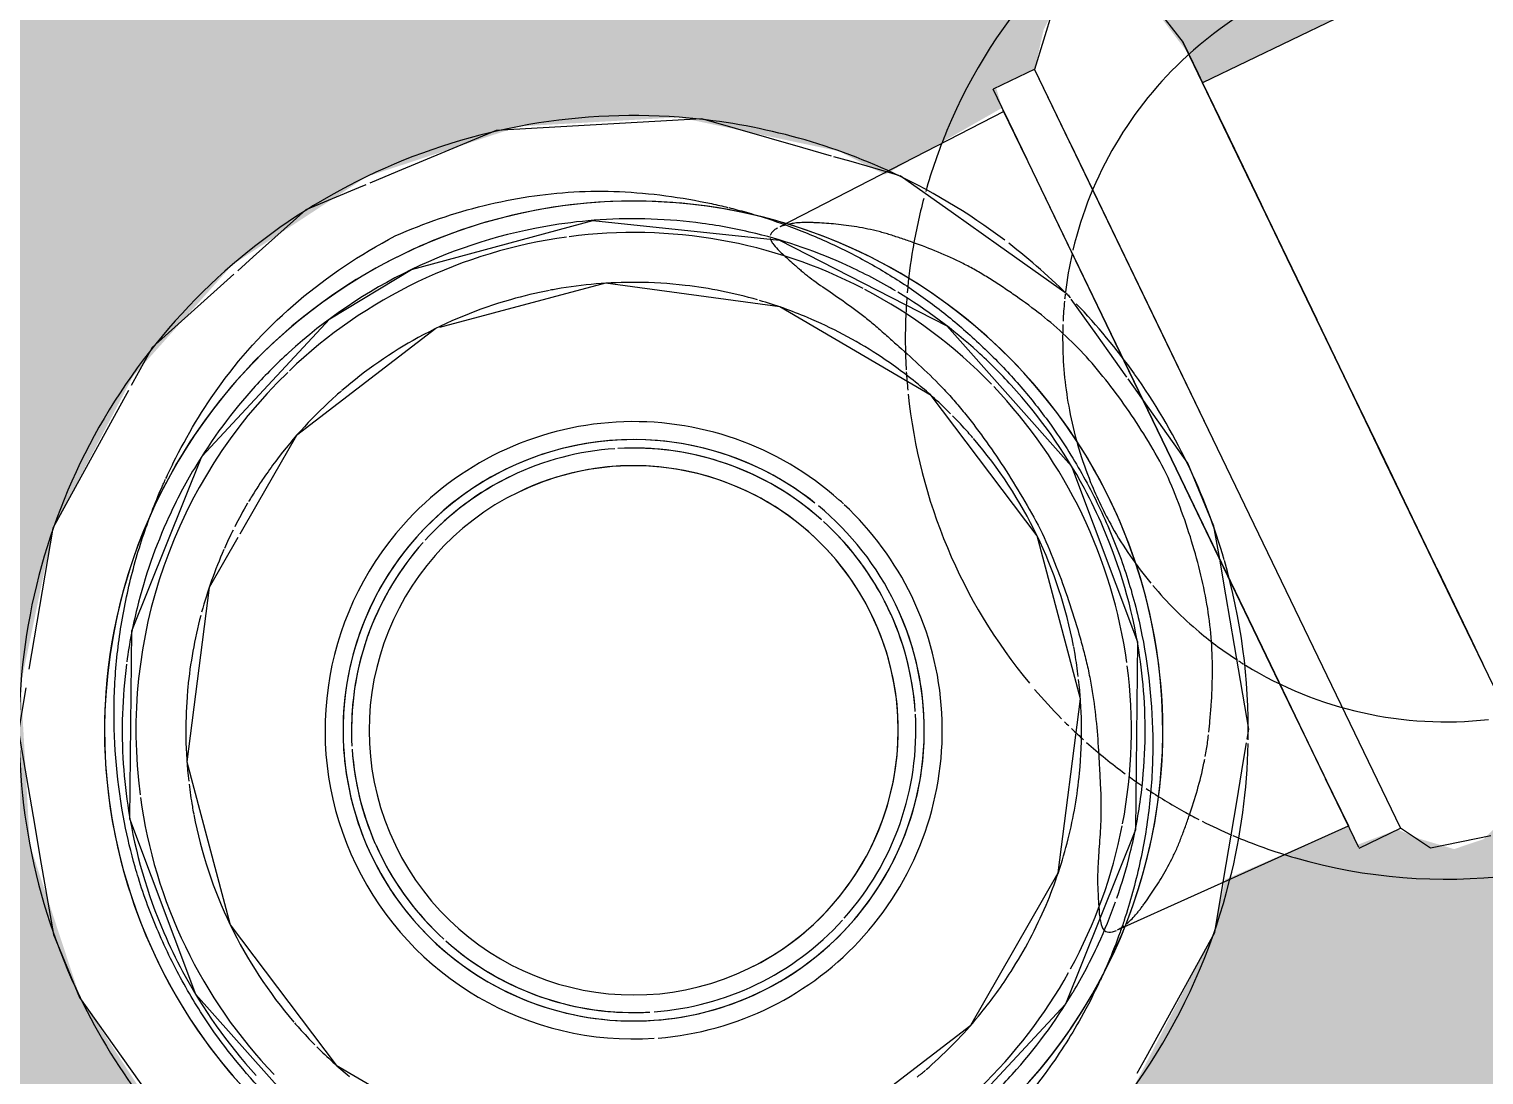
# Model space of a CAD drawing. Header units: metres. Extents: x 15.2 to 39, y -2.1 to 25.8.
# Drawn here: x 25.5329 to 25.6154, y 25.0793 to 25.1386 of the extents above; entities that cross this region are included whole.
import ezdxf

# ---------------------------------------------------------------- set-up
doc = ezdxf.new("R2010")
doc.units = ezdxf.units.M
doc.layers.add('1095_ARQ_BASE_dwg', color=7, linetype='Continuous', lineweight=5, true_color=0x767676)
for name, color, linetype, lineweight in [('A-ANNO-DIMS', 7, 'Continuous', 5), ('A-ANNO-DIMS-20', 7, 'Continuous', 5), ('LAYOUT-WC_COZINHA', 7, 'Continuous', 5), ('P-SANR-FIXT', 7, 'Continuous', 5)]:
    doc.layers.add(name, color=color, linetype=linetype, lineweight=lineweight)
doc.styles.add('Century Gothic_1', font='GOTHIC.TTF', dxfattribs={"height": 0.02})
doc.dimstyles.new('Setores_1_mm', dxfattribs={"dimscale": 0.3048, "dimtxt": 0.02088336539435051, "dimasz": 0.2083333333333333, "dimexe": 0.1574803149606299, "dimexo": 0.09842519685039368, "dimgap": 0.1148293963254593, "dimtad": 1, "dimrnd": 0.01, "dimzin": 0, "dimdsep": 46, "dimtxsty": 'Century Gothic_1', "dimblk1": 'OBLIQUE', "dimblk2": 'OBLIQUE', "dimsah": 1, "dimcen": 0.09, "dimazin": 0, "dimtfac": 1, "dimtdec": 4, "dimtix": 1, "dimtmove": 0, "dimatfit": 3, "dimfxl": 1, "dimtvp": 1, "dimtolj": 1, "dimtzin": 0, "dimarcsym": 2})

# ---------------------------------------------------------------- blocks, each defined once
blk = doc.blocks.new('1095_ARQ_BASE_dwg_A$C331B23C5-3610872-TÉRREO')
at = {"layer": 'LAYOUT-WC_COZINHA', "color": 254, "true_color": 0xcecece}
for radius, start, end in [(0.0306508510065206, 48.10355746769489, 140.1851681654322), (0.02173008093745841, 245.9969561000684, 286.7185538614617), (0.03065085100652061, 234.1243636885584, 311.6277982305587)]:
    blk.add_arc((0.1988713163498232, 0.400000048578022), radius, start, end, dxfattribs=at)
at = {"layer": 'LAYOUT-WC_COZINHA', "color": 254, "true_color": 0xe6e6e6}
for radius, start, end in [(0.03065085100652059, 41.05069889277976, 48.10355746769486), (0.02173008093745842, 32.72727272727267, 70.61088530762996), (0.03065085100652061, 30.59699581086831, 35.27384754120786), (0.02173008093745839, 31.48371606916817, 32.37310990404013), (0.0217300809374584, 14.34205347043574, 24.19887952582013), (0.02173008093745841, 3.707179981573955, 13.91375420537055), (0.02173008093745842, 345.6822596379322, 356.292820018446), (0.02173008093745845, 335.8011204742085, 345.6579465296123), (0.02173008093745845, 327.6268900959989, 328.3763219890598), (0.02173008093745846, 321.4831705180554, 327.2727272727266), (0.02173008093745842, 286.7185538614616, 320.945385184112), (0.03065085100652065, 324.6890437096187, 329.3898405307959), (0.03065085100652068, 311.6277982305585, 318.4733296599593)]:
    blk.add_arc((0.1988713163498232, 0.400000048578022), radius, start, end, dxfattribs=at)
at = {"layer": 'LAYOUT-WC_COZINHA', "color": 7, "true_color": 0xf2f2f2}
for radius, start, end in [(0.03065085100652058, 37.47113078730209, 40.92689884666077), (0.03065085100652059, 35.27384754120786, 37.03706098016854), (0.02173008093745839, 24.19887952582018, 31.32751279444868), (0.02173008093745843, 359.9999999999996, 3.707179981573916), (0.02173008093745842, 356.292820018446, 359.9999999999992), (0.02173008093745845, 332.1374255862615, 335.8011204742085), (0.02173008093745844, 328.6724872055928, 331.6651892459325), (0.03065085100652066, 319.2244695024954, 324.6890437096188)]:
    blk.add_arc((0.1988713163498232, 0.400000048578022), radius, start, end, dxfattribs=at)
at = {"layer": 'LAYOUT-WC_COZINHA', "color": 7, "true_color": 0xeeeeee}
for radius, start, end in [(0.03065085100652057, 28.3411810654766, 30.09965995220532), (0.03065085100652067, 329.9567374896945, 331.5467307384264)]:
    blk.add_arc((0.1988713163498232, 0.400000048578022), radius, start, end, dxfattribs=at)
at = {"layer": 'LAYOUT-WC_COZINHA', "color": 254, "true_color": 0xe9e9e9}
for radius, start, end in [(0.03065085100652062, 22.57558745920186, 27.85458960447745), (0.03065085100652061, 20.42635117946347, 22.17001083295844), (0.03065085100652062, 19.39472769701128, 20.00587148203993), (0.03065085100652063, 14.7059736408937, 18.92918786079138), (0.03065085100652062, 340.142715575824, 13.85596082059362), (0.03065085100652062, 337.7652515564224, 339.7262359688797), (0.03065085100652065, 331.6815032536315, 337.5652916128756)]:
    blk.add_arc((0.1988713163498232, 0.400000048578022), radius, start, end, dxfattribs=at)
blk = doc.blocks.new('1095_ARQ_BASE_dwg-3608001-TÉRREO')
at = {"rotation": 205.7481327013863}
blk.add_blockref('1095_ARQ_BASE_dwg_A$C331B23C5-3610872-TÉRREO', (25.61855519253953, 25.56777039033211), dxfattribs=at)
blk = doc.blocks.new('USO_ESG_Cuba lavatório retângular - Uso geral-3263039-TÉRREO')
at = {"layer": 'P-SANR-FIXT', "true_color": 0xf3f3f3, "transparency": 33554560}
blk.add_hatch(color=7, dxfattribs=at).paths.add_polyline_path([(0.1869294648992931, -0.3576249999998894), (0.1869294648992942, -0.144999999999967), (0.01904999999998267, -0.1449999999999638), (0.01904999999998267, -0.2049999987482651), (0.02242101283452179, -0.2052262558248653), (0.02403129617334552, -0.2058282561399697), (0.02586068166832109, -0.2074668192648542), (0.02649373669953606, -0.2092500088250737), (0.02627367079697984, -0.2110265415486536), (0.02490511520319165, -0.2125279247567861), (0.02388009809943011, -0.2134334923624432), (0.02367357410573758, -0.2158568159527921), (0.02248571543988635, -0.215856815952791), (0.02218794627855003, -0.223474144737998), (0.02464244904623476, -0.2253575509537149), (0.03037400338973218, -0.2330418012424504), (0.0336622114086266, -0.2409802376375751), (0.03484968565128025, -0.2499999999999648), (0.0336622114086266, -0.2590197623623567), (0.03018071308790824, -0.2674248428256131), (0.02464244904623584, -0.2746424490462158), (0.01742484282563309, -0.2801807130878904), (0.009019762362375604, -0.2836622114086077), (-1.624300693947589e-14, -0.2848496856512635), (-0.009019762362407008, -0.2836622114086077), (-0.01743658794515935, -0.2801717007407257), (-0.02464244904626508, -0.2746424490462158), (-0.03042678786841014, -0.2668307657532445), (-0.03366221140865693, -0.2590197623623567), (-0.03484968565131165, -0.2499999999999659), (-0.03366221140865801, -0.2409802376375741), (-0.03018071308793965, -0.2325751571743188), (-0.02452255995509942, -0.2252655568184981), (-0.02218794627857927, -0.223474144737998), (-0.02271132290726133, -0.2158568159527899), (-0.02388009809946259, -0.2156637347265473), (-0.02388009809946151, -0.2132404111361984), (-0.0256709437859826, -0.2118129783842763), (-0.02645310937575167, -0.2107958181376817), (-0.02650502393950156, -0.2088205461131461), (-0.0252590508419765, -0.2068559104311775), (-0.02368780550246708, -0.2055707384698628), (-0.02086042082182181, -0.2049999987482716), (-0.01905000000001408, -0.2049999987482716), (-0.01905000000001408, -0.144999999999966), (-0.1858498807490462, -0.144999999999967), (-0.1858498807490451, -0.3576249999998884), (-0.1835619370551623, -0.3576249999998884), (-0.1835418990687528, -0.3576249999998884), (0.1858721034752669, -0.3576249999998873)])
at = {"layer": 'P-SANR-FIXT', "color": 8, "true_color": 0x808080, "flags": 128}
for points in [[(-0.02900000000001398, -0.2499999999999659), (-0.02704463938927205, -0.2395315960955966), (-0.0214422427376006, -0.2304748821672238), (-0.01294830699247962, -0.2240511783305935), (-0.00270826024950398, -0.2211267368241306), (0.007897002039365247, -0.2220959257671589), (0.01743733420887492, -0.2268280476504649), (0.02462619903573517, -0.2346849642164059), (0.02849416044281574, -0.2446071509701606), (0.02899999999998583, -0.2499999999999638)], [(0.02899999999998583, -0.249999999999967), (0.02704463938924498, -0.2604684039043331), (0.02144224273757353, -0.2695251178327058), (0.01294830699245146, -0.2759488216693383), (0.002708260249475825, -0.2788732631758002), (-0.007897002039394486, -0.277904074232773), (-0.01743733420890307, -0.2731719523494658), (-0.02462619903576225, -0.2653150357835237), (-0.0284941604428439, -0.2553928490297723), (-0.02900000000001398, -0.2499999999999681)]]:
    blk.add_lwpolyline(points, dxfattribs=at)
at = {"layer": 'P-SANR-FIXT'}
for radius, start, end in [(0.03000000000000006, 359.9999999999994, 179.9999999999995), (0.01500000000000063, 2.480832651541543e-13, 180), (0.03000000000000004, 180, 359.9999999999994), (0.01500000000000062, 180.0000000000004, 2.035554996136651e-13)]:
    blk.add_arc((3.522040309968044e-15, -0.2499999999999989), radius, start, end, dxfattribs=at)
at = {"layer": 'P-SANR-FIXT', "color": 8, "true_color": 0x808080}
for centre, radius, start, end in [((3.519318170219776e-15, -0.2499999999999989), 0.02999999999999999, 1.590277340731757e-13, 162), ((-1.624300819367011e-15, -0.2499999999999992), 0.02899999999999998, 106.6819962415779, 111.9871867458809), ((-1.624300819367011e-15, -0.2499999999999992), 0.02900000000000002, 68.0128132541247, 73.31800375842582), ((-1.624300819367011e-15, -0.2499999999999992), 0.02899999999999998, 123.449810789942, 129.5802092623173), ((-1.624300819367011e-15, -0.2499999999999992), 0.02900000000000002, 50.41979073770699, 56.55018921003746), ((-1.624300819367011e-15, -0.2499999999999992), 0.02899999999999998, 140.4197907376855, 146.5501892100554), ((-1.624300819367011e-15, -0.2499999999999992), 0.02900000000000002, 33.44981078992888, 39.58020926232951), ((3.483227987296985e-15, -0.2499999999999988), 0.01599999999999999, 68.0625383310528, 111.9374616689443), ((3.492332838352957e-15, -0.2499999999999988), 0.01500000000000062, 67.49999999999972, 179.9999999999996), ((3.483227987296985e-15, -0.2499999999999988), 0.01599999999999999, 112.5000000000001, 157.5), ((3.483227987296985e-15, -0.2499999999999988), 0.01600000000000001, 22.50000000000024, 67.50000000000014), ((3.492332838352957e-15, -0.2499999999999988), 0.01500000000000067, 359.9999999999995, 67.49999999999979), ((-1.624300819367011e-15, -0.2499999999999992), 0.02899999999999998, 158.0128132541153, 163.3180037584276), ((-1.624300819367011e-15, -0.2499999999999992), 0.02900000000000001, 16.68199624156341, 21.98718674591186), ((3.519318170219776e-15, -0.2499999999999989), 0.02999999999999996, 162.0000000000001, 180), ((3.483227987296985e-15, -0.2499999999999988), 0.01599999999999998, 158.0625383310559, 180), ((3.483227987296985e-15, -0.2499999999999988), 0.01600000000000001, 2.981770013872059e-13, 21.93746166895004), ((3.519318170219776e-15, -0.2499999999999989), 0.03000000000000002, 180.0000000000001, 234.0000000000001), ((3.519318170219776e-15, -0.2499999999999989), 0.02999999999999995, 234.0000000000004, 2.544443745170813e-13), ((3.483227987296985e-15, -0.2499999999999988), 0.01600000000000001, 179.9999999999999, 201.9374616689498), ((3.492332838352957e-15, -0.2499999999999988), 0.01500000000000066, 180, 359.9999999999995), ((3.483227987296985e-15, -0.2499999999999988), 0.016, 338.4235119545928, 2.934061693650094e-13), ((3.483227987296985e-15, -0.2499999999999988), 0.01600000000000001, 202.4999999999999, 225.0000000000001), ((3.483227987296985e-15, -0.2499999999999988), 0.01599999999999999, 292.4999999999999, 337.4999999999998), ((-1.624300819367011e-15, -0.2499999999999992), 0.02900000000000002, 196.6819962415684, 201.9871867459011), ((3.483227987296985e-15, -0.2499999999999988), 0.01600000000000001, 225.0000000000001, 247.5), ((3.483227987296985e-15, -0.2499999999999988), 0.01599999999999999, 248.0625383310526, 291.937461668946), ((-1.624300819367011e-15, -0.2499999999999992), 0.02900000000000003, 213.4498107899425, 219.5802092623074), ((-1.624300819367011e-15, -0.2499999999999992), 0.02900000000000002, 230.4197907376679, 236.5501892100747), ((-1.624300819367011e-15, -0.2499999999999992), 0.02900000000000002, 248.0128132541241, 253.3180037584252)]:
    blk.add_arc(centre, radius, start, end, dxfattribs=at)
at = {"layer": 'P-SANR-FIXT', "color": 9, "true_color": 0xb9b9b9}
for radius, start, end in [(0.02899999999999998, 92.46208015157953, 106.6819962415779), (0.029, 73.31800375842582, 87.61309913636019), (0.02899999999999998, 111.9871867458809, 123.1686474994099), (0.02900000000000001, 56.55018921003742, 68.01281325412468), (0.02899999999999997, 129.5802092623173, 140.4197907376854), (0.02900000000000003, 45.0919116032704, 50.41979073770697), (0.02900000000000002, 39.58020926232951, 44.65239211007923), (0.02899999999999998, 146.5501892100554, 158.0128132541153), (0.02900000000000003, 21.98718674591186, 33.43535699681757), (0.02899999999999998, 163.3180037584276, 180), (0.02900000000000001, 180.0000000000007, 196.6819962415684), (0.02900000000000002, 201.9871867459011, 213.4498107899425), (0.02900000000000002, 219.5802092623074, 230.4197907376679), (0.02900000000000002, 236.8313525006089, 248.0128132541241), (0.029, 253.3180037584252, 267.5379198483984), (0.02899999999999998, 272.3869008636286, 286.6819962415605)]:
    blk.add_arc((-1.624300819367011e-15, -0.2499999999999992), radius, start, end, dxfattribs=at)
at = {"layer": 'P-SANR-FIXT', "color": 254, "true_color": 0xd7d7d7}
for start, end in [(87.61309913636018, 92.46208015157953), (267.5379198483984, 272.3869008636286)]:
    blk.add_arc((-1.624300819367011e-15, -0.2499999999999992), 0.02899999999999999, start, end, dxfattribs=at)
at = {"layer": 'P-SANR-FIXT', "color": 9, "true_color": 0xbfbfbf}
for radius, start, end in [(0.016, 92.21559913060277, 111.9374616689419), (0.016, 88.48141417616236, 91.51858582380369), (0.01599999999999999, 68.0625383310524, 87.78440086939177), (0.01600000000000001, 114.3734683064911, 157.4999999999997), (0.01600000000000001, 112.4999999999997, 114.1534988594129), (0.01599999999999999, 22.49999999999976, 67.4999999999997), (0.01600000000000001, 158.0625383310618, 179.9999999999996), (0.016, 359.9999999999994, 21.93746166894203), (0.01600000000000005, 179.9999999999999, 182.1987027372307), (0.016, 182.2155991306062, 201.9374616689495), (0.01600000000000001, 338.4235119545922, 359.9999999999994), (0.01599999999999999, 202.4999999999996, 223.4814141763164), (0.01600000000000001, 335.8465011405862, 337.4999999999995), (0.01600000000000001, 316.1488548746559, 335.6265316934637), (0.01599999999999999, 223.8919711008912, 226.1080288991196), (0.01600000000000001, 292.4999999999995, 316.1080288991134), (0.01599999999999999, 226.5185858236751, 247.4999999999995), (0.01599999999999999, 248.0625383310522, 267.7844008693979), (0.016, 270.2381223812869, 291.9374616689474), (0.016, 268.4050232480249, 269.9999999999995)]:
    blk.add_arc((3.290783554052066e-15, -0.2499999999999979), radius, start, end, dxfattribs=at)
at = {"layer": 'P-SANR-FIXT', "color": 8, "true_color": 0x808080}
for points, knots in [([(-0.02192373168158047, -0.2296519811028615), (-0.02177402659485424, -0.2295077169350846), (-0.0209912981144025, -0.2287682680163237), (-0.01949140860248583, -0.227488734861749), (-0.0173522836294054, -0.2259407150144747), (-0.01513886746592545, -0.2245976332666353), (-0.01281738829727625, -0.2234469901093286), (-0.01036215620291159, -0.2224657375848801), (-0.007835573224902286, -0.2216862068180293), (-0.005096085679068722, -0.2210864953756809), (-0.002084009963320978, -0.2207388637571529), (0.001236327136799774, -0.2206972576139253), (0.004496081532288808, -0.2209910555937046), (0.008708659177706234, -0.2218496013203589), (0.01291429036232835, -0.2234169470189293), (0.0166416541445679, -0.2255135591407456), (0.01934096048465666, -0.2274251845667629), (0.02118662956422858, -0.2290344124704817), (0.02212330504624498, -0.2299633973670689), (0.02229076910272138, -0.2301334464428326)], [0.2433381971917938, 0.2433381971917938, 0.2433381971917938, 0.2433381971917938, 0.25, 0.2777777777777778, 0.3055555555555556, 0.3333333333333333, 0.361111111111111, 0.3888888888888888, 0.4166666666666666, 0.4444444444444444, 0.4791666666666666, 0.5138888888888888, 0.548611111111111, 0.5833333333333333, 0.6527777777777777, 0.6875, 0.7222222222222222, 0.7569444444444444, 0.7646319583759615, 0.7646319583759615, 0.7646319583759615, 0.7646319583759615]), ([(0.02358029280601699, -0.2315270042688706), (0.02371532980140259, -0.2316822227195047), (0.02393986278676053, -0.2319454444923002), (0.02416132119957319, -0.2322136081508884), (0.02425028146253329, -0.2323227568045711)], [0.7850472173681663, 0.7850472173681663, 0.7850472173681663, 0.7850472173681663, 0.7916666666666667, 0.7961562555454689, 0.7961562555454689, 0.7961562555454689, 0.7961562555454689]), ([(-0.02403714196071758, -0.2680994922464804), (-0.02407518832654688, -0.2680548629027142), (-0.0241798809035823, -0.2679313963548979), (-0.02428393215925011, -0.2678068733596577), (-0.02434998133053615, -0.267727082290137)], [0.7897861746305495, 0.7897861746305495, 0.7897861746305495, 0.7897861746305495, 0.7916666666666667, 0.7949727249316376, 0.7949727249316376, 0.7949727249316376, 0.7949727249316376]), ([(-0.005302587054165786, -0.2788284688348264), (-0.006152886414617787, -0.2786817080309766), (-0.009098100118632019, -0.2780380304082679), (-0.0130842880045422, -0.2765367484810677), (-0.01680813638064222, -0.2744369408517456), (-0.01950364215329441, -0.2725267460407652), (-0.02116492023862175, -0.2710808428277392), (-0.02194427389185941, -0.2703284754415509)], [0.5555555555555556, 0.5555555555555556, 0.5555555555555556, 0.5555555555555556, 0.5833333333333333, 0.6527777777777777, 0.6875, 0.7222222222222222, 0.7569444444444444, 0.7569444444444444, 0.7569444444444444, 0.7569444444444444]), ([(0.02229003557532519, -0.2698672108418801), (0.02197047328829824, -0.2701914990087966), (0.02102114980077486, -0.2711129516862262), (0.01932884936492877, -0.2725590111190154), (0.01718552377642184, -0.2741091011893845), (0.01423808308764814, -0.2758951355347435), (0.01021899331821249, -0.2776705958560101), (0.005764528273547003, -0.2788405171880327), (0.001900747137033993, -0.2792696924367858), (-0.001422129793611786, -0.2792968214804701), (-0.003811259524349655, -0.2790713700834313), (-0.005090012214052782, -0.2788651590357888), (-0.005302587054165786, -0.2788284688348264)], [0.2353680416239622, 0.2353680416239622, 0.2353680416239622, 0.2353680416239622, 0.25, 0.2777777777777778, 0.3055555555555556, 0.3333333333333333, 0.3888888888888888, 0.4444444444444444, 0.4791666666666666, 0.5138888888888888, 0.548611111111111, 0.5555555555555556, 0.5555555555555556, 0.5555555555555556, 0.5555555555555556])]:
    blk.add_open_spline(points, degree=3, knots=knots, dxfattribs=at)
at = {"layer": 'P-SANR-FIXT'}
for points, knots in [([(-0.02403998180994987, -0.2319027482001704), (-0.02379727600941595, -0.2316179424690232), (-0.02311581094524517, -0.2308459525267068), (-0.02239825321203383, -0.2301092565046535), (-0.02192373168158046, -0.2296519811028614)], [0.2102138253695474, 0.2102138253695474, 0.2102138253695474, 0.2102138253695474, 0.2222222222222222, 0.2433381971917938, 0.2433381971917938, 0.2433381971917938, 0.2433381971917938]), ([(-0.03112010454868079, -0.2499999999999992), (-0.03105362433145359, -0.2481783265250007), (-0.03073618522186431, -0.2455380452976555), (-0.02987031279107671, -0.2421968041518991), (-0.02872634851095996, -0.2389891832788834), (-0.0270599446991954, -0.2358968064746837), (-0.02551123722189162, -0.2337410398351767), (-0.02497458883688078, -0.2330510086531607)], [0, 0, 0, 0, 0.05555555555555555, 0.08333333333333333, 0.1111111111111111, 0.1666666666666667, 0.1944444444444444, 0.1944444444444444, 0.1944444444444444, 0.1944444444444444]), ([(0.02568980461685338, -0.2342266188436339), (0.02641379379743938, -0.2352609647306928), (0.02824044864684479, -0.2382273095218245), (0.03018213067481805, -0.2433561780177193), (0.03078083728120369, -0.2477233593375256), (0.03085075423783927, -0.2499999999999991)], [0.8213405539129457, 0.8213405539129457, 0.8213405539129457, 0.8213405539129457, 0.8611111111111112, 0.9305555555555556, 1, 1, 1, 1]), ([(-0.02499279955685688, -0.2669259175787884), (-0.02606347197377908, -0.265548853091665), (-0.0282734463641282, -0.2622050153227237), (-0.03041345455304413, -0.2566422125314605), (-0.03103700427714679, -0.2522770918437474), (-0.0311201045486808, -0.2499999999999992)], [0.8058571103254578, 0.8058571103254578, 0.8058571103254578, 0.8058571103254578, 0.8611111111111112, 0.9305555555555556, 1, 1, 1, 1])]:
    blk.add_open_spline(points, degree=3, knots=knots, dxfattribs=at)
for points in [[(0.02229076910272138, -0.2301334464428326), (0.02273549312082488, -0.2305850353380238), (0.02316382081416249, -0.2310482899941376), (0.02358029280601699, -0.2315270042688707)], [(-0.02194427389185941, -0.2703284754415509), (-0.02268141917695599, -0.2696168548966478), (-0.02337268369281267, -0.2688789185020572), (-0.02403714196071758, -0.2680994922464804)]]:
    blk.add_open_spline(points, degree=3, dxfattribs=at)
at = {"layer": 'P-SANR-FIXT', "color": 8, "true_color": 0x808080}
for points in [[(-0.02497458883688078, -0.2330510086531607), (-0.02477851308797814, -0.2327988912806706), (-0.02457971234495463, -0.2325505862453666), (-0.02437794424097371, -0.2323059112329072)], [(-0.02435206561145528, -0.2322745689903773), (-0.02424882609734437, -0.2321496908823162), (-0.02414480894535356, -0.2320257587292845), (-0.02403998180994987, -0.2319027482001704)], [(0.02430689301750707, -0.2323924100158952), (0.02478577343541021, -0.2329832601944152), (0.02524870498292298, -0.2335964304314676), (0.02568980461685338, -0.2342266188436339)], [(-0.02437595691079647, -0.267695663619527), (-0.02458451448176814, -0.267443092168745), (-0.024790292438681, -0.2671863757323956), (-0.02499279955685689, -0.2669259175787884)]]:
    blk.add_open_spline(points, degree=3, dxfattribs=at)
blk = doc.blocks.new('USO_ESG_Sifão de Uso Geral - Sifão para lavatório-3607478-TÉRREO')
at = {"layer": 'P-SANR-FIXT', "color": 8, "true_color": 0x797979}
for p, q in [((-0.01905000000000866, -0.05060428488588237), (-0.01905000000000866, -0.204999998748276)), ((-0.02374206113052774, -0.2054795609021282), (-0.02158898019792924, -0.2049999987482749)), ((-0.02388009809945826, -0.2132404111362028), (-0.02388009809945826, -0.2158568159527964)), ((-1.543174516859148e-16, -0.2132404111362337), (-0.02384415890679215, -0.2132404111362337)), ((0.02386904530084192, -0.2132404111362337), (2.120978779225034e-17, -0.2132404111362337)), ((0.02388009809943552, -0.2158568159527964), (0.02388009809943552, -0.2132404111362028)), ((-0.007379356140069993, -0.2158568159528259), (-0.02388009809944648, -0.2158568159528259)), ((-0.02248571543991234, -0.2158568159527953), (-0.02211088125451119, -0.2301286232599868)), ((-1.543174516859148e-16, -0.2158568159528259), (-0.007379356140069993, -0.2158568159528259)), ((0.0238433128770976, -0.2158568159528259), (2.120978779225034e-17, -0.2158568159528259)), ((0.02210888021501622, -0.230204812814967), (0.02248571543989068, -0.2158568159527953)), ((-0.0221975639378571, -0.2232281122994493), (-0.02368301919581419, -0.2248915328309261)), ((-1.082867129298393e-14, -0.2848822139689083), (0.008100135487914308, -0.2835053502855713))]:
    blk.add_line(p, q, dxfattribs=at)
at = {"layer": 'P-SANR-FIXT', "color": 254, "true_color": 0xdcdcdc}
for p, q in [((-0.01905000000000866, -0.204999998748276), (-0.0175861333047216, -0.204999998748277)), ((-0.01904999999999815, -0.2049999987483061), (-0.0177339699880349, -0.2049999987483061)), ((-0.01761642331877345, -0.2049999987483061), (-0.01607260788191954, -0.2049999987483061)), ((-0.01746585187135103, -0.2049999987482749), (-0.01600000000001152, -0.204999998748276)), ((-0.01131370849898487, -0.2049999987483061), (-0.016, -0.2049999987483061)), ((-0.01131370849898485, -0.204999998748306), (-0.016, -0.204999998748306)), ((-0.004141104721640546, -0.2049999987483061), (-0.01126588122403627, -0.2049999987483061)), ((-0.00800000000000013, -0.204999998748306), (-0.01126588122403668, -0.204999998748306)), ((-0.004141104721640508, -0.204999998748306), (-0.00800000000000013, -0.204999998748306)), ((-2.548156674343193e-16, -0.2049999987483061), (-0.004061251267104026, -0.2049999987483061)), ((-2.018911183307828e-16, -0.204999998748306), (-0.004061251267103992, -0.204999998748306)), ((0.004141104721640181, -0.2049999987483061), (-1.553396844279053e-16, -0.2049999987483061)), ((0.004141104721640325, -0.2049999987483061), (-2.939152317954768e-18, -0.2049999987483061)), ((0.007999999999999858, -0.2049999987483061), (0.004145461065521639, -0.2049999987483061)), ((0.01131370849898476, -0.2049999987483061), (0.004145461065521786, -0.2049999987483061)), ((0.01131370849898464, -0.2049999987483061), (0.007999999999999858, -0.2049999987483061)), ((0.01385640646055093, -0.2049999987483061), (0.01142095078173182, -0.2049999987483061)), ((0.016, -0.2049999987483061), (0.01142095078173193, -0.2049999987483061)), ((0.016, -0.2049999987483061), (0.01385640646055093, -0.2049999987483061)), ((0.01599999999998662, -0.204999998748277), (0.01630567919103427, -0.204999998748276)), ((0.01607260788191772, -0.2049999987483061), (0.01761642331877357, -0.2049999987483061)), ((0.01649778394208129, -0.2049999987482749), (0.01746585187132938, -0.2049999987482738))]:
    blk.add_line(p, q, dxfattribs=at)
at = {"layer": 'P-SANR-FIXT', "color": 9, "true_color": 0xbcbcbc}
for p, q in [((-0.01904999999999815, -0.2049999987483061), (-0.01773396998803486, -0.2049999987483061)), ((-0.01761642331877341, -0.2049999987483061), (-2.357107084578138e-16, -0.2049999987483061)), ((1.16647607618662e-18, -0.204999998748306), (0.0176164233187736, -0.204999998748306)), ((-1.191153842228232e-14, -0.2151177860310311), (-0.005769546276065267, -0.2160984953967808)), ((-0.02271132290724606, -0.2158568159528259), (-0.02388009809944648, -0.2158568159528259)), ((-0.02248571543990085, -0.2158568159528259), (-0.01947320079322214, -0.2158568159528259)), ((-0.01934528742794655, -0.2158568159528259), (-0.01415007604190149, -0.2158568159528259)), ((-0.01393315275406853, -0.2158568159528259), (5.636792527590935e-18, -0.2158568159528259)), ((-0.005878380655540786, -0.2161169951002503), (-0.007701261184040221, -0.2164268489295463)), ((4.476303163472572e-16, -0.2158568159528259), (0.01934528742794649, -0.2158568159528259)), ((0.007658790109864418, -0.21642125750656), (0.005804039468336387, -0.2158893514010325)), ((0.01947320079322324, -0.2158568159528259), (0.02248571543990189, -0.2158568159528259)), ((0.0238433128770976, -0.2158568159528259), (0.0227113229072461, -0.2158568159528259)), ((-0.00879425982023843, -0.2166126371957249), (-0.01124516297903304, -0.2170292425174196)), ((-0.01160097462176951, -0.2171186025394456), (-0.0157743464182688, -0.2194263112362278)), ((-0.01134912107540584, -0.2170469133486914), (-0.01152556846852024, -0.2170769059343681)), ((0.01702859580643297, -0.2199210224059557), (0.01574031220179141, -0.2190090101385987)), ((-0.01850749996849324, -0.2209376364967245), (-0.02175649602897103, -0.2227342021587804)), ((0.0221841680324514, -0.2235707972679824), (0.01850241657217128, -0.2209643816580629)), ((-0.0218030846053469, -0.2227863722891568), (-0.0221975639378571, -0.2232281122994493)), ((-0.02368301919581419, -0.2248915328309261), (-0.02436114005263148, -0.2256508960968389)), ((-0.02444732064884902, -0.2257474015771586), (-0.02557307762371963, -0.2270080300985637)), ((0.0299149737906274, -0.2327285818291444), (0.02931440766899936, -0.2318838263417744)), ((-0.03434721384626604, -0.2482944531152379), (-0.03444189542999578, -0.2499999999999692)), ((-0.03445581908012654, -0.2502508136975069), (-0.03448041153748184, -0.2506938099738411)), ((-0.03354729747795174, -0.2577815149291644), (-0.03322347857486591, -0.2589022042538551)), ((-0.03314216392383193, -0.2591836222331241), (-0.03278713486888069, -0.2604123252768508)), ((-0.02979394682976315, -0.2674416545288716), (-0.02945939171934456, -0.2679122392907711)), ((-0.01039704083037675, -0.2827934658938809), (-0.007757340967578443, -0.2835504800403353))]:
    blk.add_line(p, q, dxfattribs=at)
at = {"layer": 'P-SANR-FIXT', "color": 7, "true_color": 0xececec}
for p, q in [((-0.01607260788191954, -0.2049999987483061), (-0.01141153552521133, -0.2049999987483061)), ((-0.01600000000001152, -0.204999998748276), (-0.01414951914748783, -0.204999998748276)), ((-0.01414951914748783, -0.204999998748276), (-0.01131370849899634, -0.2049999987482749)), ((-0.01135741835422066, -0.2049999987483061), (-0.004155117758212976, -0.2049999987483061)), ((-0.004074454448540554, -0.2049999987483061), (-3.080558083437078e-16, -0.2049999987483061)), ((-0.00405943160265914, -0.204999998748276), (-1.191153842228232e-14, -0.2049999987482749)), ((-1.082867129298393e-14, -0.204999998748276), (0.004141104721628995, -0.2049999987482749)), ((-1.726974171814218e-16, -0.2049999987483061), (0.004155117758212556, -0.2049999987483061)), ((0.004145259703831227, -0.2049999987482749), (0.008961316234258204, -0.2049999987482749)), ((0.004159219292046893, -0.2049999987483061), (0.01141153552521104, -0.2049999987483061)), ((0.008961316234258204, -0.2049999987482749), (0.01131370849897252, -0.204999998748276)), ((0.01140621386964997, -0.2049999987482749), (0.01599999999998662, -0.204999998748277)), ((0.01150495214827423, -0.2049999987483061), (0.01607260788191772, -0.2049999987483061))]:
    blk.add_line(p, q, dxfattribs=at)
at = {"layer": 'P-SANR-FIXT', "color": 254, "true_color": 0xdddddd}
for p, q in [((-0.01931940518979304, -0.2132404111362337), (-0.02384415890679214, -0.2132404111362337)), ((-0.007379356140069773, -0.2132404111362337), (-0.0192541504153164, -0.2132404111362337)), ((6.655383194683221e-17, -0.2132404111362337), (-0.007379356140069319, -0.2132404111362337)), ((0.02386904530084193, -0.2132404111362337), (7.715872584295738e-17, -0.2132404111362337)), ((-0.01951738009260696, -0.2158568159528259), (-0.02255217885148837, -0.2158568159528259)), ((-0.02248571543990085, -0.2158568159528259), (-0.01947320079322218, -0.2158568159528259)), ((-0.01934528742794659, -0.2158568159528259), (-0.01415007604190173, -0.2158568159528259)), ((6.655383194683221e-17, -0.2158568159528259), (-0.01931940518979304, -0.2158568159528259)), ((-0.01393315275406833, -0.2158568159528259), (-8.302715668388895e-17, -0.2158568159528259)), ((0.01403636948615221, -0.2158568159528259), (7.715872584295738e-17, -0.2158568159528259)), ((-3.649913015823007e-16, -0.2158568159528259), (0.01124285771995062, -0.2158568159528259)), ((0.01124285771995114, -0.2158568159528259), (0.01934528742794644, -0.2158568159528259)), ((0.01931940518979312, -0.2158568159528259), (0.01403636948615221, -0.2158568159528259)), ((0.01947320079322345, -0.2158568159528259), (0.02248571543990189, -0.2158568159528259)), ((0.02255217885148912, -0.2158568159528259), (0.01951738009260881, -0.2158568159528259)), ((-0.007701261184040221, -0.2164268489295463), (-0.00879425982023843, -0.2166126371957249)), ((0.01046417637173705, -0.2172257872625545), (0.007658790109864418, -0.21642125750656)), ((-0.0157743464182688, -0.2194263112362278), (-0.01850749996849324, -0.2209376364967245)), ((0.01850241657217128, -0.2209643816580629), (0.01704921661782391, -0.219935620459429))]:
    blk.add_line(p, q, dxfattribs=at)
at = {"layer": 'P-SANR-FIXT', "color": 7, "true_color": 0xeeeeee}
blk.add_line((-0.0192541504153164, -0.2132404111362337), (-0.01931940518979304, -0.2132404111362337), dxfattribs=at)
at = {"layer": 'P-SANR-FIXT', "color": 8, "true_color": 0x808080}
blk.add_line((-0.02080813446327296, -0.2636853663705976), (-0.01971134720181921, -0.2652889110555786), dxfattribs=at)
at = {"layer": 'P-SANR-FIXT', "color": 9, "true_color": 0xbcbcbc, "flags": 128}
for points in [[(-0.02158898019792924, -0.2049999987482749), (-0.0196412544745997, -0.204999998748277), (-0.01905000000000866, -0.204999998748276)], [(0.005690588724184045, -0.2158568159527942), (0.003860997677180433, -0.2153321251255063), (-1.082867129298393e-14, -0.2151177860310311)], [(0.01556306590851422, -0.2188835324928145), (0.01509889698243392, -0.2185549342298309), (0.01046417637173705, -0.2172257872625545)]]:
    blk.add_lwpolyline(points, dxfattribs=at)
at = {"layer": 'P-SANR-FIXT', "color": 8, "true_color": 0x797979, "flags": 128}
for points in [[(-1.082867129298393e-14, -0.204999998748276), (-0.008961316234280944, -0.204999998748276), (-0.01630567919105701, -0.2049999987482749), (-0.02070789383831347, -0.204999998748276), (-0.02158898019792924, -0.2049999987482749)], [(0.02158898019790758, -0.204999998748276), (0.01964125447457696, -0.204999998748276), (0.01414951914746617, -0.2049999987482749), (0.006104686623206377, -0.2049999987482738), (-1.082867129298393e-14, -0.204999998748276)], [(-0.02388009809945826, -0.2132404111362028), (-0.02643152695035455, -0.2108659794575006), (-0.02650502393949723, -0.2088205461131504)], [(0.02650502393947557, -0.2088205461131504), (0.02564098150277229, -0.2121971043675857), (0.0238800980994366, -0.2132404111362028)], [(0.02931440766899936, -0.2318838263417744), (0.02464077150995619, -0.2253098960964141), (0.0221841680324514, -0.2235707972679824)], [(-0.02557307762371963, -0.2270080300985637), (-0.02954356584374506, -0.2314542034786074), (-0.03401207406082219, -0.2422574119664546), (-0.03434721384626604, -0.2482944531152379)], [(-0.03448041153748184, -0.2506938099738411), (-0.03466008330924918, -0.2539303277689381), (-0.03354729747795174, -0.2577815149291644)], [(-0.03278713486888069, -0.2604123252768508), (-0.03141480418309667, -0.2651617587869038), (-0.02998932494649652, -0.267166835936416)], [(-0.02945939171934456, -0.2679122392907711), (-0.02464077150997785, -0.2746901039035253), (-0.0180127505471673, -0.2793822667197076)], [(-0.01713887874401361, -0.2800009051947329), (-0.01509889698245666, -0.2814450657701085), (-0.01039704083037675, -0.2827934658938809)], [(-0.007757340967578443, -0.2835504800403353), (-0.00386099767720209, -0.2846678748744341), (-1.082867129298393e-14, -0.2848822139689083)]]:
    blk.add_lwpolyline(points, dxfattribs=at)
at = {"layer": 'P-SANR-FIXT', "color": 7, "true_color": 0xececec, "flags": 128}
blk.add_lwpolyline([(-0.01126031325870237, -0.2049999987482738), (-0.006104686623229117, -0.204999998748276), (-0.004141104721651735, -0.204999998748276)], dxfattribs=at)
at = {"layer": 'P-SANR-FIXT', "color": 8, "true_color": 0x808080, "flags": 128}
for points in [[(-1.082867129298393e-14, -0.2246060849039316), (-0.009764060963283305, -0.226558284247701), (-0.01802686516225366, -0.2321147251536873), (-0.02351797904039131, -0.240421086399722), (-0.02535473021852952, -0.2499999999999702)], [(0.02539312562274315, -0.2497997626111592), (0.02336399490172028, -0.2400513987848903), (0.01774257245707615, -0.2318326653988314), (0.009393170638125685, -0.226407219975826), (-4.331468517193571e-15, -0.2246060849039349)], [(-0.02539312562276373, -0.2502002373887834), (-0.02336399490174194, -0.2599486012150524), (-0.02081068908089858, -0.2636816314224841)], [(-5.414335646491963e-15, -0.2753939150960089), (0.009764060963260565, -0.2734417157522438), (0.01802686516223201, -0.2678852748462554), (0.02351797904036965, -0.2595789136002206), (0.02535473021850894, -0.2499999999999681)], [(-0.01958908271309293, -0.2654676663875785), (-0.01774257245709781, -0.2681673346011145), (-0.009393170638147342, -0.2735927800241166), (-1.082867129298393e-14, -0.275393915096011)]]:
    blk.add_lwpolyline(points, dxfattribs=at)
at = {"layer": 'P-SANR-FIXT', "color": 9, "true_color": 0xbcbcbc}
for radius, start, end in [(0.03484968565129571, 89.99999999999977, 99.65823961181839), (0.03484968565129573, 80.34176038817911, 89.99999999999982), (0.03484968565129576, 99.70135754405091, 108.1999723603165), (0.03484968565129572, 63.3538299228537, 80.29864245594655), (0.03484968565129576, 108.9723365371233, 116.6461700771436), (0.03484968565129577, 117.1163956998617, 129.8989262658565), (0.03484968565129572, 50.10107373413977, 63.0330855876241)]:
    blk.add_arc((0, -0.2500000000000007), radius, start, end, dxfattribs=at)
at = {"layer": 'P-SANR-FIXT', "color": 9, "true_color": 0xbfbfbf}
for centre, radius, start, end in [((0, -0.2500000000000007), 0.0282234952562312, 89.9999999999998, 107.9131744302673), ((0, -0.2500000000000007), 0.02822349525623121, 72.08682556972755, 89.99999999999982), ((0, -0.2500000000000007), 0.02822349525623124, 108.2903796348496, 126.5807988072096), ((0, -0.2500000000000007), 0.0282234952562312, 53.4192011927661, 71.70962036512248), ((0, -0.2500000000000007), 0.02539391509603859, 105.9662807906706, 108.8642113322227), ((0, -0.2500000000000007), 0.02539391509603851, 71.1357886677486, 74.03371920929376), ((0, -0.2500000000000007), 0.02539391509603859, 109.2248660546649, 114.839295409424), ((0, -0.2500000000000007), 0.02539391509603851, 65.16070458446897, 70.7751339412891), ((0, -0.2500000000000007), 0.02822349525623125, 126.818993022988, 161.7096203651318), ((0, -0.2500000000000007), 0.0282234952562312, 35.62833951980259, 53.18100697700876), ((0, -0.2500000000000007), 0.02539391509603859, 121.2847913658546, 131.4240903120034), ((0, -0.2500000000000007), 0.02539391509603852, 50.22166412334664, 58.77290166555886), ((0, -0.2500000000000007), 0.02539391509603859, 138.1989370064885, 147.6508992447425), ((0, -0.2500000000000007), 0.02539391509603852, 31.65490731033703, 41.27417510342424), ((0, -0.2500000000000025), 0.01647931792355238, 90.00000000000037, 114.8061748985172), ((0, -0.2500000000000025), 0.01647931792355411, 338.2994406550554, 89.99999999999926), ((0, -0.2500000000000007), 0.02822349525623121, 18.29037963485941, 35.13601120572494), ((0, -0.2500000000000025), 0.01647931792355242, 115.6836954526423, 269.9999999999999), ((0, -0.2500000000000007), 0.02539391509603859, 153.9261303949773, 164.2270016246501), ((0, -0.2500000000000007), 0.02539391509603852, 16.01687158718472, 25.16610270143267), ((0, -0.2500000000000007), 0.02822349525623124, 161.9999999999998, 197.9999999999993), ((0, -0.2500000000000007), 0.02539391509603861, 170.2142117106395, 182.9941077301016), ((0, -0.2500000000000025), 0.01647931792355415, 269.9999999999994, 338.2367978913156), ((0, -0.2500000000000007), 0.02539391509603862, 195.8415599476897, 207.2993507263117), ((0, -0.2500000000000007), 0.02822349525623121, 198.2903796348654, 251.7096203651487), ((0, -0.2500000000000007), 0.02539391509603862, 211.776934655695, 213.5471608981564), ((0, -0.2500000000000007), 0.02539391509603862, 213.789539849488, 217.2227073235788), ((0, -0.2500000000000007), 0.02539391509603862, 217.6991889927461, 220.2999177872347), ((0, -0.2500000000000007), 0.02539391509603863, 229.3874572345356, 238.7729016650937), ((0, -0.2500000000000007), 0.02539391509603862, 245.1607045875606, 250.7751339433365), ((0, -0.2500000000000007), 0.02539391509603849, 289.2248660526363, 294.8392954069245), ((0, -0.2500000000000007), 0.02539391509603861, 251.1357886677746, 254.0337192093606), ((0, -0.2500000000000007), 0.02539391509603849, 285.9662807906447, 288.8642113322543), ((0, -0.2500000000000007), 0.02822349525623121, 251.9999999999993, 269.9999999999993), ((0, -0.2500000000000007), 0.02822349525623119, 269.9999999999996, 287.9999999999996)]:
    blk.add_arc(centre, radius, start, end, dxfattribs=at)
at = {"layer": 'P-SANR-FIXT', "color": 8, "true_color": 0x797979}
for radius, start, end in [(0.03484968565129577, 129.8989262658565, 149.9999999999997), (0.03484968565129573, 14.99999999999984, 50.10107373413979), (0.03484968565129577, 149.9999999999998, 179.9999999999996), (0.03484968565129577, 179.9999999999996, 209.9999999999996), (0.03484968565129572, 209.9999999999992, 239.9999999999993), (0.03484968565129572, 239.9999999999993, 269.9999999999993), (0.03484968565129572, 269.9999999999996, 293.6356492365457)]:
    blk.add_arc((0, -0.2500000000000007), radius, start, end, dxfattribs=at)
at = {"layer": 'P-SANR-FIXT', "color": 8, "true_color": 0x808080}
for centre, radius, start, end in [((0, -0.2500000000000007), 0.02539391509603859, 90.00000000000058, 104.9070568952671), ((0, -0.2500000000000007), 0.02539391509603851, 75.09294310470393, 90.00000000000024), ((0, -0.2500000000000007), 0.02539391509603859, 105.0000000000005, 105.9662807906706), ((0, -0.2500000000000007), 0.02539391509603851, 74.03371920929376, 75.00000000000024), ((0, -0.2500000000000007), 0.02539391509603859, 114.8392954094239, 121.2847913658546), ((0, -0.2500000000000007), 0.02539391509603852, 58.77290166555883, 65.16070458446896), ((0, -0.2500000000000007), 0.02539391509603859, 131.4240903120034, 137.9410084694808), ((0, -0.2500000000000007), 0.02539391509603852, 41.27417510342428, 50.22166412334664), ((0, -0.2500000000000025), 0.01750000469312063, 90.00000000000037, 111.21419603148), ((0, -0.2500000000000025), 0.01750000469312064, 67.50000000000006, 90), ((0, -0.2500000000000025), 0.01750000469312063, 112.5000000000004, 157.5000000000003), ((0, -0.2500000000000007), 0.01647931792355328, 89.99999999999993, 114.8061748985167), ((0, -0.2500000000000025), 0.01750000469312063, 111.4329420920515, 112.5000000000004), ((0, -0.2500000000000007), 0.01647931792355323, 30.00000000000009, 90), ((0, -0.2500000000000025), 0.01750000469312065, 22.49999999999998, 67.50000000000004), ((0, -0.2500000000000007), 0.01647931792355329, 115.6836954526338, 134.9999999999999), ((0, -0.2500000000000007), 0.02539391509603859, 147.6508992447424, 153.9261303949773), ((0, -0.2500000000000007), 0.02539391509603852, 25.1661027014327, 31.65490731033704), ((0, -0.2500000000000007), 0.01647931792355329, 134.9999999999999, 164.9999999999998), ((0, -0.2500000000000007), 0.01647931792355322, 2.544443745170813e-14, 30.00000000000014), ((0, -0.2500000000000007), 0.02539391509603859, 164.22700162465, 165.0000000000006), ((0, -0.2500000000000025), 0.01750000469312065, 157.5000000000003, 202.5), ((0, -0.2500000000000025), 0.01750000469312065, 338.7858039685104, 22.49999999999998), ((0, -0.2500000000000007), 0.02539391509603851, 15.00000000000024, 16.01687158718471), ((0, -0.2500000000000007), 0.0253939150960386, 165.0929431046991, 170.2142117106395), ((0, -0.2500000000000007), 0.02539391509603851, 13.53398822581577, 14.90705689528171), ((0, -0.2500000000000007), 0.01647931792355328, 164.9999999999998, 194.9999999999994), ((0, -0.2500000000000007), 0.01647931792355325, 338.2994406550528, 0), ((0, -0.2500000000000007), 0.02539391509603861, 182.9941077301016, 194.9070568952861), ((0, -0.2500000000000007), 0.01647931792355327, 194.9999999999995, 224.9999999999994), ((0, -0.2500000000000007), 0.01647931792355325, 314.9999999999999, 338.2367978913127), ((0, -0.2500000000000007), 0.02539391509603861, 195.0000000000001, 195.8415599476897), ((0, -0.2500000000000025), 0.0175000046931207, 202.5000000000002, 269.9999999999999), ((0, -0.2500000000000025), 0.01750000469312063, 269.9999999999998, 338.0550828382209), ((0, -0.2500000000000007), 0.02539391509603862, 207.2993507263117, 210.0000000000001), ((0, -0.2500000000000007), 0.01647931792355326, 224.9999999999993, 269.9999999999993), ((0, -0.2500000000000007), 0.01647931792355325, 285, 314.9999999999999), ((0, -0.2500000000000007), 0.02539391509603862, 210.0000000000001, 211.776934655695), ((0, -0.2500000000000007), 0.01647931792355321, 269.9999999999999, 284.9999999999999), ((0, -0.2500000000000007), 0.02539391509603862, 220.4633828423889, 228.9688281023062), ((0, -0.2500000000000007), 0.02539391509603862, 238.7729016650936, 240.0000000000001), ((0, -0.2500000000000007), 0.02539391509603862, 240.0000000000001, 245.1607045875606), ((0, -0.2500000000000007), 0.02539391509603862, 254.0337192093606, 255), ((0, -0.2500000000000007), 0.02539391509603863, 255.092943104729, 270.0000000000001), ((0, -0.2500000000000007), 0.02539391509603849, 270, 284.9070568952987), ((0, -0.2500000000000007), 0.02539391509603849, 285.0000000000001, 285.9662807906447)]:
    blk.add_arc(centre, radius, start, end, dxfattribs=at)
at = {"layer": 'P-SANR-FIXT', "color": 9, "true_color": 0xbcbcbc}
for points, knots in [([(-1.467084399112356e-16, -0.2164723609770068), (-0.001390393587699289, -0.2165193046406129), (-0.003444831214353714, -0.2167052270234249), (-0.00605309795100048, -0.2171890573318714), (-0.007930673662155982, -0.217660056915772), (-0.009712557209786409, -0.2182785435380359), (-0.01138879504234295, -0.219037603086364), (-0.01269535237455686, -0.2197384640943996), (-0.01368430472703262, -0.2203201087326935), (-0.01416060454494221, -0.2206106702329179), (-0.01439338814773196, -0.2207581454610364)], [0, 0, 0, 0, 0.05555555555555555, 0.08333333333333333, 0.1111111111111111, 0.1388888888888889, 0.1666666666666667, 0.1944444444444444, 0.2083333333333333, 0.2222222222222222, 0.2222222222222222, 0.2222222222222222, 0.2222222222222222]), ([(0.01426715163392782, -0.2206786986080901), (0.014074712108945, -0.2205583602161589), (0.01363979605653457, -0.2202939313041367), (0.01269535237455739, -0.2197384640943996), (0.01138879504234337, -0.2190376030863638), (0.00971255720978681, -0.2182785435380355), (0.007930673662156256, -0.2176600569157719), (0.006053097951000667, -0.2171890573318712), (0.003444831214353732, -0.216705227023425), (0.001390393587699218, -0.2165193046406129), (6.702239674707955e-19, -0.2164723609770069)], [0.780278104421826, 0.780278104421826, 0.780278104421826, 0.780278104421826, 0.7916666666666667, 0.8055555555555556, 0.8333333333333333, 0.861111111111111, 0.8888888888888888, 0.9166666666666666, 0.9444444444444444, 1, 1, 1, 1]), ([(-0.01439338814773196, -0.2207581454610364), (-0.01462617175052171, -0.220905620689155), (-0.01508100634377112, -0.2212049601014047), (-0.0159441310595828, -0.2218394629985252), (-0.01694322169826609, -0.2226737371236754), (-0.01784499528796352, -0.2235285963479825), (-0.01842858643222993, -0.2241172337757267), (-0.01874851688713023, -0.2244485479776033), (-0.01898206940410123, -0.2246923625781791), (-0.01920779990655769, -0.2249366726685904), (-0.01949672719469086, -0.2252695181582206), (-0.01997262552510214, -0.2258619850975244), (-0.02057038984942858, -0.2267186032267746), (-0.02106371957302576, -0.227532990741575), (-0.02135353969188678, -0.2280514550801966), (-0.02150276782851699, -0.228329429064014), (-0.02160641254581283, -0.2285259821496768), (-0.02170129298084063, -0.2287167095537974), (-0.02181532965522177, -0.2289713205951379), (-0.02192547344733266, -0.2292607182798123), (-0.02198967799877881, -0.2294778938665469), (-0.0220139783967483, -0.2295729698565977)], [0.2222222222222222, 0.2222222222222222, 0.2222222222222222, 0.2222222222222222, 0.2361111111111111, 0.25, 0.2777777777777778, 0.3055555555555556, 0.3194444444444444, 0.3263888888888888, 0.3333333333333333, 0.3402777777777778, 0.3472222222222222, 0.361111111111111, 0.3888888888888888, 0.4166666666666666, 0.4305555555555555, 0.4375, 0.4444444444444444, 0.4513888888888888, 0.4583333333333333, 0.4722222222222222, 0.483617349623236, 0.483617349623236, 0.483617349623236, 0.483617349623236]), ([(0.01542277508906042, -0.2214581018640038), (0.01530849844542732, -0.2213741278468414), (0.01497414584834893, -0.221134632209975), (0.01462617175052233, -0.220905620689155), (0.01439338814773256, -0.2207581454610364)], [0.7565262122519574, 0.7565262122519574, 0.7565262122519574, 0.7565262122519574, 0.7638888888888888, 0.7777777777777778, 0.7777777777777778, 0.7777777777777778, 0.7777777777777778]), ([(0.02201397839675072, -0.229572969856604), (0.02198967799878094, -0.2294778938665513), (0.02192547344733441, -0.2292607182798149), (0.02181532965522276, -0.2289713205951384), (0.02170129298084162, -0.2287167095537982), (0.02160641254581379, -0.2285259821496774), (0.02150276782851795, -0.2283294290640146), (0.02135353969188774, -0.2280514550801971), (0.02106371957302662, -0.227532990741576), (0.02057038984942951, -0.2267186032267749), (0.019972625525103, -0.2258619850975254), (0.01949672719469171, -0.2252695181582208), (0.01920779990655852, -0.2249366726685911), (0.01898206940410204, -0.2246923625781795), (0.01874851688713107, -0.2244485479776034), (0.0184285864322307, -0.2241172337757273), (0.01784499528796432, -0.2235285963479826), (0.0169432216982668, -0.2226737371236754), (0.01608608817392184, -0.2219580019406273), (0.01560069747689584, -0.2215903557281984), (0.01553885046551644, -0.2215441305684912)], [0.5163826503765412, 0.5163826503765412, 0.5163826503765412, 0.5163826503765412, 0.5277777777777778, 0.5416666666666667, 0.5486111111111112, 0.5555555555555556, 0.5625, 0.5694444444444444, 0.5833333333333334, 0.6111111111111112, 0.6388888888888888, 0.6527777777777777, 0.6597222222222221, 0.6666666666666666, 0.6736111111111112, 0.6805555555555556, 0.6944444444444444, 0.7222222222222222, 0.75, 0.7540217831844894, 0.7540217831844894, 0.7540217831844894, 0.7540217831844894])]:
    blk.add_open_spline(points, degree=3, knots=knots, dxfattribs=at)
at = {"layer": 'P-SANR-FIXT', "color": 8, "true_color": 0x808080}
for points, knots in [([(-0.02143249050766384, -0.230905309658542), (-0.02130568363528774, -0.2308855566082346), (-0.02097224536518535, -0.2307966178949686), (-0.02042518096176866, -0.2305811392988128), (-0.01993395719871376, -0.2303739978909508), (-0.01963520559252092, -0.2302466596218518), (-0.01940264114877685, -0.2301494199999892), (-0.01916194805615201, -0.2300436288305028), (-0.01883010481430318, -0.22988281871409), (-0.01822114325250067, -0.2295610539170847), (-0.01727171986926866, -0.2290111462520734), (-0.01621692685179363, -0.2284170223840105), (-0.0154219081639509, -0.2280178986929998), (-0.01495122087901157, -0.227799601952238), (-0.01458961342713374, -0.2276441162076529), (-0.01422060100285095, -0.2274903521867079), (-0.01372048118429092, -0.2272783077776559), (-0.01282304289705037, -0.2268988814560756), (-0.01147870816019748, -0.2263482188920609), (-0.01005179180697906, -0.2258378079699732), (-0.008861045203261067, -0.2254823874086884), (-0.007942767972928706, -0.2252529548815838), (-0.007001875168755949, -0.2250555019216107), (-0.005722952094638513, -0.224817970253491), (-0.003425110654776504, -0.2244806990385388), (-0.001377101227162913, -0.2243226451089189), (1.970964488623092e-17, -0.224275889470096)], [0.5897058362816582, 0.5897058362816582, 0.5897058362816582, 0.5897058362816582, 0.6111111111111112, 0.6388888888888888, 0.6527777777777777, 0.6597222222222221, 0.6666666666666666, 0.6736111111111112, 0.6805555555555556, 0.6944444444444444, 0.7222222222222222, 0.75, 0.7638888888888888, 0.7708333333333333, 0.7777777777777778, 0.7847222222222223, 0.7916666666666667, 0.8055555555555556, 0.8333333333333333, 0.861111111111111, 0.875, 0.8888888888888888, 0.9027777777777777, 0.9166666666666666, 0.9444444444444444, 1, 1, 1, 1]), ([(3.238902893956542e-17, -0.2242758894700959), (0.001377101227163022, -0.2243226451089188), (0.003425110654776695, -0.2244806990385387), (0.00572295209463881, -0.224817970253491), (0.007001875168756336, -0.2250555019216109), (0.007942767972929117, -0.2252529548815839), (0.008861045203261522, -0.2254823874086881), (0.01005179180697957, -0.2258378079699735), (0.01147870816019805, -0.2263482188920612), (0.012823042897051, -0.2268988814560757), (0.01372048118429158, -0.2272783077776563), (0.01422060100285164, -0.2274903521867081), (0.01458961342713444, -0.2276441162076535), (0.01495122087901229, -0.2277996019522384), (0.01542190816395162, -0.2280178986930003), (0.01621692685179441, -0.2284170223840103), (0.01727171986926946, -0.2290111462520742), (0.01822114325250148, -0.2295610539170853), (0.01883010481430406, -0.2298828187140903), (0.01916194805615289, -0.2300436288305036), (0.01940264114877775, -0.2301494199999898), (0.01963520559252185, -0.2302466596218524), (0.01993395719871468, -0.2303739978909518), (0.02042518096176962, -0.2305811392988137), (0.02097224536518692, -0.2307966178949694), (0.02130568363528963, -0.2308855566082357), (0.02143249050766601, -0.2309053096585432)], [0, 0, 0, 0, 0.05555555555555555, 0.08333333333333333, 0.09722222222222221, 0.1111111111111111, 0.125, 0.1388888888888889, 0.1666666666666667, 0.1944444444444444, 0.2083333333333333, 0.2152777777777778, 0.2222222222222222, 0.2291666666666667, 0.2361111111111111, 0.25, 0.2777777777777778, 0.3055555555555556, 0.3194444444444444, 0.3263888888888888, 0.3333333333333333, 0.3402777777777778, 0.3472222222222222, 0.361111111111111, 0.3888888888888888, 0.4102941637184078, 0.4102941637184078, 0.4102941637184078, 0.4102941637184078])]:
    blk.add_open_spline(points, degree=3, knots=knots, dxfattribs=at)
at = {"layer": 'P-SANR-FIXT', "color": 8, "true_color": 0x797979}
for points, knots in [([(-0.02206035702401164, -0.2297796225390629), (-0.02207243162392183, -0.229842579000326), (-0.02209096325417951, -0.2299586957565456), (-0.02210113272897202, -0.2300679545312517), (-0.02210406400982133, -0.2301177938128315)], [0.4920711626225297, 0.4920711626225297, 0.4920711626225297, 0.4920711626225297, 0.5, 0.5070870169123435, 0.5070870169123435, 0.5070870169123435, 0.5070870169123435]), ([(0.02210712356152077, -0.2301942694151093), (0.02210562900267661, -0.2301212807264647), (0.02209552082033325, -0.2299872528662321), (0.0220724316239233, -0.2298425790003296), (0.02206035702401348, -0.229779622539068)], [0.4892200673369994, 0.4892200673369994, 0.4892200673369994, 0.4892200673369994, 0.5, 0.507928837377289, 0.507928837377289, 0.507928837377289, 0.507928837377289])]:
    blk.add_open_spline(points, degree=3, knots=knots, dxfattribs=at)
at = {"layer": 'P-SANR-FIXT', "color": 9, "true_color": 0xb9b9b9}
for points, knots in [([(-0.02210692901527377, -0.2302764305296701), (-0.02210474214946498, -0.2303594888438911), (-0.02207832756446415, -0.2306017025036993), (-0.02198993800204123, -0.2307679400705936), (-0.021900146319902, -0.2308364481399545)], [0.5149190449426102, 0.5149190449426102, 0.5149190449426102, 0.5149190449426102, 0.5277777777777778, 0.5555555555555556, 0.5555555555555556, 0.5555555555555556, 0.5555555555555556]), ([(-0.02177184669154273, -0.230899571827778), (-0.02170515449974758, -0.2309185871979547), (-0.02159794636474085, -0.2309260386327891), (-0.02147024181777422, -0.2309111902824688), (-0.02143249050766384, -0.230905309658542)], [0.5671806985954086, 0.5671806985954086, 0.5671806985954086, 0.5671806985954086, 0.5833333333333334, 0.5897058362816582, 0.5897058362816582, 0.5897058362816582, 0.5897058362816582]), ([(0.02143249050766601, -0.2309053096585432), (0.02147024181777597, -0.23091119028247), (0.02166385422492952, -0.2309337018133125), (0.02192951781374792, -0.2308815745860057), (0.02207832756446515, -0.2306017025037003), (0.022104742149466, -0.2303594888438921), (0.02210692901527479, -0.2302764305296711)], [0.4102941637184078, 0.4102941637184078, 0.4102941637184078, 0.4102941637184078, 0.4166666666666666, 0.4444444444444444, 0.4722222222222222, 0.4850809550573882, 0.4850809550573882, 0.4850809550573882, 0.4850809550573882])]:
    blk.add_open_spline(points, degree=3, knots=knots, dxfattribs=at)
blk = doc.blocks.new('DIMBLOCK3-TÉRREO')
at = {"layer": 'A-ANNO-DIMS-20'}
for p, q in [((25.17177720859882, 24.85268363058019), (25.81719486336614, 25.16397022330128)), ((25.17177720859882, 24.85268363058019), (25.12854301351228, 24.83183166723813)), ((25.37205389705229, 24.43743249677368), (25.17177720859882, 24.85268363058019)), ((25.37205389705228, 24.43743249677368), (25.90295090235999, 24.69348548610141)), ((25.37205389705228, 24.43743249677368), (25.32881970196574, 24.41658053343161))]:
    blk.add_line(p, q, dxfattribs=at)
at = {"layer": 'A-ANNO-DIMS-20', "lineweight": 25}
for p, q in [((25.17177720859882, 24.85268363058019), (25.1293868850549, 24.86748854428618)), ((25.17177720859882, 24.85268363058019), (25.21416753214274, 24.8378787168742)), ((25.37205389705229, 24.43743249677368), (25.32966357350836, 24.45223741047966)), ((25.37205389705229, 24.43743249677368), (25.41444422059621, 24.42262758306769))]:
    blk.add_line(p, q, dxfattribs=at)
at = {"layer": 'A-ANNO-DIMS-20', "color": 0, "insert": (25.30737828424081, 24.71110875795705), "char_height": 0.02, "width": 0.1058090513313759, "attachment_point": 1, "rotation": 295.74813270138395, "line_spacing_factor": 0.9845015114479526, "style": 'Century Gothic_1'}
blk.add_mtext('0,46 m', dxfattribs=at)
blk = doc.blocks.new('_Oblique')
at = {"color": 0, "linetype": 'ByBlock', "lineweight": -2}
blk.add_line((-0.5, -0.5), (0.5, 0.5), dxfattribs=at)
blk = doc.blocks.new('DIMBLOCK9-TÉRREO')
at = {"layer": 'A-ANNO-DIMS-20'}
for p, q in [((24.9762900311638, 25.25800425327158), (25.01952422625035, 25.27885621661364)), ((24.9762900311638, 25.25800425327158), (24.96286826298191, 25.25153090000215)), ((25.17177720859882, 24.85268363058019), (24.9762900311638, 25.25800425327159)), ((25.17177720859882, 24.85268363058019), (25.81719486336614, 25.16397022330128)), ((25.17177720859882, 24.85268363058019), (25.12854301351227, 24.83183166723813))]:
    blk.add_line(p, q, dxfattribs=at)
at = {"layer": 'A-ANNO-DIMS-20', "lineweight": 25}
for p, q in [((24.9762900311638, 25.25800425327159), (24.93389970761988, 25.27280916697757)), ((24.9762900311638, 25.25800425327159), (25.01868035470772, 25.2431993395656)), ((25.17177720859882, 24.85268363058019), (25.1293868850549, 24.86748854428618)), ((25.17177720859882, 24.85268363058019), (25.21416753214274, 24.8378787168742))]:
    blk.add_line(p, q, dxfattribs=at)
at = {"layer": 'A-ANNO-DIMS-20', "color": 0, "insert": (25.10949635129656, 25.121394636206), "char_height": 0.02, "width": 0.1058090513313759, "attachment_point": 1, "rotation": 295.7481327013841, "line_spacing_factor": 0.9845015114479526, "style": 'Century Gothic_1'}
blk.add_mtext('0,45 m', dxfattribs=at)

msp = doc.modelspace()

# ---------------------------------------------------------------- block references
at = {"layer": '1095_ARQ_BASE_dwg', "color": 253, "true_color": 0xaaaaaa}
msp.add_blockref('1095_ARQ_BASE_dwg-3608001-TÉRREO', (0, 0), dxfattribs=at)
at = {"layer": 'P-SANR-FIXT', "rotation": 295.7481327013865}
msp.add_blockref('USO_ESG_Cuba lavatório retângular - Uso geral-3263039-TÉRREO', (25.79232168897141, 25.20748544257516), dxfattribs=at)
at = {"layer": 'P-SANR-FIXT', "color": 8, "true_color": 0x808080, "rotation": 295.7481327013865}
msp.add_blockref('USO_ESG_Sifão de Uso Geral - Sifão para lavatório-3607478-TÉRREO', (25.79232168897141, 25.20748544257516), dxfattribs=at)

# ---------------------------------------------------------------- dimensions: what is measured, and where the dimension line sits
at = {"layer": 'A-ANNO-DIMS'}
for base, p1, p2, override, picture, middle in [((24.9762900311638, 25.25800425327158), (25.84421623529523, 25.17700270039007), (24.93584689105282, 25.23849842291336), {"dimpost": '<>', "dimfxl": 0.9104485649656693}, 'DIMBLOCK9-TÉRREO', (25.11501878945212, 25.07511119448483)), ((25.17177720859882, 24.85268363058019), (25.92997227428909, 24.7065179631902), (25.84421623529523, 25.17700270039007), {"dimpost": '<>', "dimfxl": 0.4782363287768343}, 'DIMBLOCK3-TÉRREO', (25.31290072239636, 24.66482531623588))]:
    dim = msp.add_linear_dim(base=base, p1=p1, p2=p2, angle=295.7481327013838, dimstyle='Setores_1_mm', override=override, dxfattribs=at)
    dim.commit()
    dim.dimension.update_dxf_attribs({"geometry": picture, "text_midpoint": middle})

doc.saveas('drawing.dxf')
